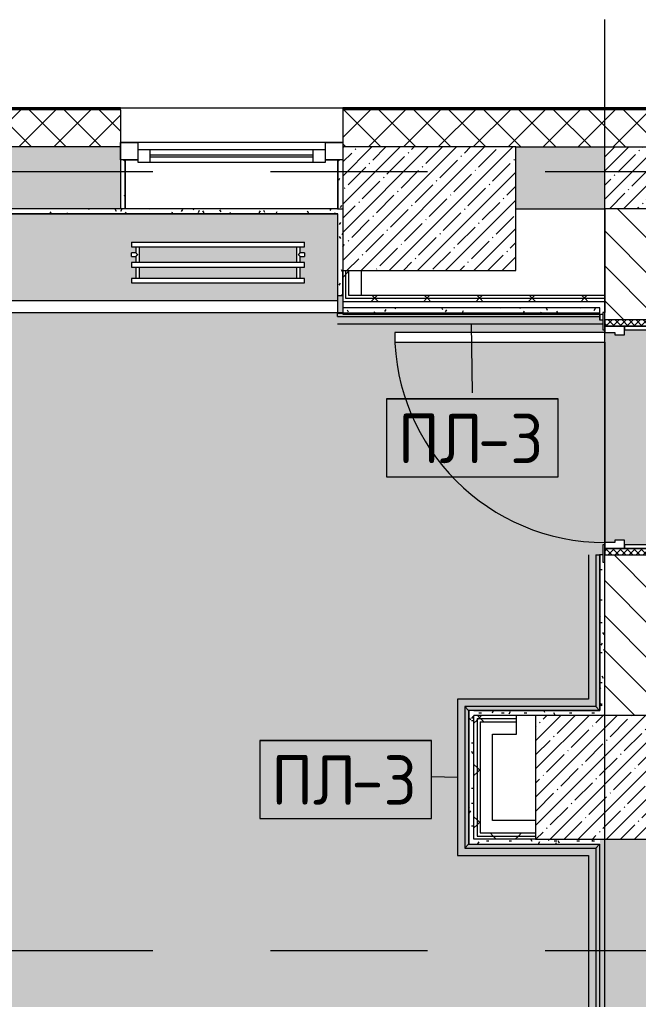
# Model space of a CAD drawing. Header units: millimetres. Extents: x 81633 to 280618, y -8553 to 29000.
# Drawn here: x 118843 to 121346, y 17952 to 21915 of the extents above; entities that cross this region are included whole.
import ezdxf

# ---------------------------------------------------------------- set-up
doc = ezdxf.new("R2010")
doc.units = ezdxf.units.MM
doc.linetypes.add('Осевая', pattern=[3175, 635, -476.25, 1587.5, -476.25])
for name, color, linetype, lineweight in [('A-DOOR', 7, 'Continuous', 9), ('A-DOOR-1', 7, 'Continuous', 13), ('A-DOOR-FRAM', 7, 'Continuous', 13), ('A-DOOR-FRAM-1', 7, 'Continuous', 9), ('A-FLOR-PATT', 7, 'Continuous', 9), ('A-GENM-IDEN', 7, 'Continuous', 9), ('A-GLAZ', 7, 'Continuous', 9), ('A-GLAZ-1', 7, 'Continuous', 13), ('A-WALL', 7, 'Continuous', 9), ('I-WALL', 7, 'Continuous', 9), ('M-EQPM', 7, 'Continuous', 9), ('S-COLS', 7, 'Continuous', 9), ('Оси', 7, 'Continuous', 9), ('Оси-2', 7, 'Осевая', 9)]:
    doc.layers.add(name, color=color, linetype=linetype, lineweight=lineweight)
for name, color, linetype, lineweight, true_color in [('A-FLOR-1', 7, 'Continuous', 9, 0x787878), ('A-GENM-3', 7, 'Continuous', 9, 0x004000), ('A-WALL-1', 9, 'Continuous', 9, 0x808080), ('A-WALL-FNSH-1', 9, 'Continuous', 9, 0x808080), ('I-WALL-2', 9, 'Continuous', 9, 0x808080), ('S-COLS-1', 9, 'Continuous', 9, 0x808080)]:
    doc.layers.add(name, color=color, linetype=linetype, lineweight=lineweight, true_color=true_color)
doc.styles.add('GOST Common', font='GOST_Common.ttf', dxfattribs={"height": 200})
pattern_1 = [(45, (0, 0), (-57.024626, 57.024626), []), (45, (57.025, 0), (-57.024626, 57.024626), [100.806, -20.161, 3.353, -16.808])]
pattern_2 = [(0, (0, 0), (121.92, 30.48), [10.058, -81.382, 10.058, -81.382, -487.68]), (0, (0, 0), (121.92, 30.48), [-182.88, 10.058, -172.822, 10.058, -81.382, -213.36]), (0, (0, 0), (121.92, 30.48), [-457.2, 10.058, -50.902, 10.058, -142.342]), (120, (45.72, 15.24), (-87.356454, 90.345817), [10.058, -81.382, 10.058, -81.382, -487.68]), (120, (45.72, 15.24), (-87.356454, 90.345817), [-182.88, 10.058, -172.822, 10.058, -81.382, -213.36]), (120, (45.72, 15.24), (-87.356454, 90.345817), [-457.2, 10.058, -50.902, 10.058, -142.342]), (240, (60.96, 76.2), (-34.563546, -120.825817), [10.058, -81.382, 10.058, -81.382, -487.68]), (240, (60.96, 76.2), (-34.563546, -120.825817), [-182.88, 10.058, -172.822, 10.058, -81.382, -213.36]), (240, (60.96, 76.2), (-34.563546, -120.825817), [-457.2, 10.058, -50.902, 10.058, -142.342])]
pattern_3 = [(45, (0, 0), (-106.06602, 106.06602), []), (135, (0, 0), (-106.06602, -106.06602), [])]

# ---------------------------------------------------------------- blocks, each defined once
blk = doc.blocks.new('120_Окно_СКБ_1Ст - 120_Окно_СКБ_1Ст 900х2500_h_ с форточкой-V10-План устройства полов 2 этажa в осях 23-33')
at = {"layer": 'A-GLAZ'}
for p, q in [((450, -57), (-450, -57)), ((-330, -107), (330, -107)), ((330, -117), (-330, -117)), ((-430, -127), (-380, -127)), ((380, -127), (430, -127))]:
    blk.add_line(p, q, dxfattribs=at)
at = {"layer": 'A-GLAZ-1'}
for p, q in [((-450, -127), (-450, -57)), ((-450, -57), (-380, -57)), ((-380, -57), (-380, -127)), ((380, -127), (380, -57)), ((380, -57), (450, -57)), ((450, -57), (450, -127)), ((380, -87), (-380, -87)), ((-380, -87), (-380, -137)), ((-330, -137), (-330, -87)), ((330, -137), (330, -87)), ((380, -137), (380, -87)), ((-380, -127), (-450, -127)), ((-380, -137), (380, -137)), ((450, -127), (380, -127))]:
    blk.add_line(p, q, dxfattribs=at)
blk = doc.blocks.new('110_Дверь_СКБ_1Ст_Внутренняя1 - Д-8 950x2100h_охрана-31784688-План устройства полов 2 этажa в осях 23-33')
at = {"layer": 'A-DOOR'}
h = blk.add_hatch(dxfattribs=at)
h.set_pattern_fill('FP_6', color=256, style=0, pattern_type=2)
h.set_pattern_definition([(135, (1826.41, 164.685), (-14.14214, -14.14214), []), (225, (1826.41, 164.685), (14.14214, -14.14214), [])])
h.paths.add_polyline_path([(481.6, 100), (462.5, 100), (462.5, -100), (487.5, -100), (487.5, 100)])
at = {"layer": 'A-DOOR-FRAM-1'}
h = blk.add_hatch(dxfattribs=at)
h.set_pattern_fill('FP_7', color=256, style=0, pattern_type=2)
h.set_pattern_definition([(45, (-296.384, 164.685), (-14.1421, 14.1421), []), (135, (-296.384, 164.685), (-14.1421, -14.1421), [])])
h.paths.add_polyline_path([(-437.5, 100), (-462.5, 100), (-462.5, -100), (-437.5, -100), (-437.5, 62.3)])
at = {"layer": 'A-DOOR'}
blk.add_arc((437.5, 100), 850, 90, 180, dxfattribs=at)
at = {"layer": 'A-DOOR-1'}
for p, q in [((437.5, 950), (397.5, 950)), ((397.5, 950), (397.5, 100)), ((437.5, 100), (437.5, 950)), ((397.5, 100), (437.5, 100))]:
    blk.add_line(p, q, dxfattribs=at)
at = {"layer": 'A-DOOR-FRAM'}
for p, q in [((-422.5, 108), (-492.5, 108)), ((-492.5, 108), (-492.5, 100)), ((-492.5, 100), (-422.5, 100)), ((-437.5, 100), (-462.5, 100)), ((-462.5, 100), (-462.5, -100)), ((-412.5, 100), (-437.5, 100)), ((-437.5, 100), (-437.5, 20)), ((-437.5, -100), (-437.5, 100)), ((-422.5, 100), (-437.5, 100)), ((-437.5, 100), (-437.5, 99)), ((-437.5, 99), (-422.5, 99)), ((-422.5, 100), (-422.5, 108)), ((-422.5, 99), (-422.5, 100)), ((-412.5, 60), (-412.5, 100)), ((437.5, 100), (437.5, 60)), ((462.5, 100), (437.5, 100)), ((517.5, 108), (447.5, 108)), ((447.5, 108), (447.5, 100)), ((462.5, 100), (447.5, 100)), ((447.5, 100), (447.5, 99)), ((447.5, 100), (517.5, 100)), ((447.5, 99), (462.5, 99)), ((462.5, 20), (462.5, 100)), ((487.5, 100), (462.5, 100)), ((462.5, 100), (462.5, -100)), ((462.5, 99), (462.5, 100)), ((487.5, -100), (487.5, 100)), ((517.5, 100), (517.5, 108)), ((-402.5, 60), (-412.5, 60)), ((-402.5, 20), (-402.5, 60)), ((437.5, 60), (427.5, 60)), ((427.5, 60), (427.5, 20)), ((-437.5, 20), (-402.5, 20)), ((-422.5, 20), (-437.5, 20)), ((-437.5, 20), (-437.5, -100)), ((-422.5, -100), (-422.5, 20)), ((427.5, 20), (462.5, 20)), ((462.5, 20), (447.5, 20)), ((447.5, 20), (447.5, -100)), ((462.5, -100), (462.5, 20)), ((-422.5, -100), (-492.5, -100)), ((-492.5, -100), (-492.5, -108)), ((-492.5, -108), (-422.5, -108)), ((-462.5, -100), (-437.5, -100)), ((-437.5, -100), (-422.5, -100)), ((-422.5, -108), (-422.5, -100)), ((447.5, -100), (462.5, -100)), ((517.5, -100), (447.5, -100)), ((447.5, -100), (447.5, -108)), ((447.5, -108), (517.5, -108)), ((462.5, -100), (487.5, -100)), ((517.5, -108), (517.5, -100))]:
    blk.add_line(p, q, dxfattribs=at)
blk = doc.blocks.new('BSC_Колонна _Прямоугольная - 700х500-23282984-План устройства полов 2 этажa в осях 23-33')
at = {"layer": 'S-COLS'}
h = blk.add_hatch(dxfattribs=at)
h.set_pattern_fill('FP_30', color=256, style=0, pattern_type=2)
h.set_pattern_definition([(45, (-120500, -21150), (-57.024626, 57.024626), []), (45, (-120442.975, -21150), (-57.024626, 57.024626), [100.806, -20.161, 3.353, -16.808])])
h.paths.add_polyline_path([(-350, -250), (350, -250), (350, 250), (-350, 250)])
at = {"layer": 'S-COLS-1'}
for p, q in [((350, 250), (-350, 250)), ((-350, 250), (-350, -250)), ((350, -250), (350, 250)), ((-350, -250), (350, -250))]:
    blk.add_line(p, q, dxfattribs=at)
blk = doc.blocks.new('BSC_Колонна _Прямоугольная - 500х500-V16-План устройства полов 2 этажa в осях 23-33')
at = {"layer": 'S-COLS'}
h = blk.add_hatch(dxfattribs=at)
h.set_pattern_fill('FP_36', color=256, style=0, pattern_type=2)
h.set_pattern_definition([(45, (-121180, -18850), (-57.024626, 57.024626), []), (45, (-121122.975, -18850), (-57.024626, 57.024626), [100.806, -20.161, 3.353, -16.808])])
h.paths.add_polyline_path([(-250, -250), (250, -250), (250, 250), (-250, 250), (-250, -195.4)])
at = {"layer": 'S-COLS-1'}
for p, q in [((250, 250), (-250, 250)), ((-250, 250), (-250, -250)), ((250, -250), (250, 250)), ((-250, -250), (250, -250))]:
    blk.add_line(p, q, dxfattribs=at)
blk = doc.blocks.new('Плинтус - Плинтус темный _ст_школа_-32862306-План устройства полов 2 этажa в осях 23-33')
at = {"layer": 'A-GENM-3'}
blk.add_hatch(color=256, dxfattribs=at).paths.add_polyline_path([(1056.8, -15), (1060.8, -15), (1059.8, -5), (20.8, -5), (20.8, 0), (0, 0), (1, -15), (1055.6, -15)])
for p, q in [((0, -15), (0, 0)), ((0, -15), (1060.8, -15)), ((1, 0), (20.8, 0)), ((0, -45), (1072.8, -45))]:
    blk.add_line(p, q, dxfattribs=at)
blk = doc.blocks.new('Плинтус - Плинтус темный _ст_школа_-32862307-План устройства полов 2 этажa в осях 23-33')
at = {"layer": 'A-GENM-3'}
blk.add_hatch(color=256, dxfattribs=at).paths.add_polyline_path([(629, 0), (0, 0), (0, -15), (614, -15)])
for p, q in [((0, 0), (629, 0)), ((0, -15), (0, 0)), ((0, -15), (614, -15)), ((614, -15), (629, 0)), ((0, -45), (584, -45))]:
    blk.add_line(p, q, dxfattribs=at)
blk = doc.blocks.new('Плинтус - Плинтус темный _ст_школа_-33448702-План устройства полов 2 этажa в осях 23-33')
at = {"layer": 'A-GENM-3'}
blk.add_hatch(color=256, dxfattribs=at).paths.add_polyline_path([(529.4, 0), (0, 0), (15, -15), (545.4, -15), (530.4, 0)])
for p, q in [((0, 0), (508.4, 0)), ((0, 0), (15, -15)), ((15, -15), (545.4, -15)), ((528.4, 0), (530.4, 0)), ((545.4, -15), (530.4, 0)), ((45, -45), (575.4, -45))]:
    blk.add_line(p, q, dxfattribs=at)
blk = doc.blocks.new('Плинтус - Плинтус темный _ст_школа_-32859004-План устройства полов 2 этажa в осях 23-33')
at = {"layer": 'A-GENM-3'}
blk.add_hatch(color=256, dxfattribs=at).paths.add_polyline_path([(557, -15), (542, 0), (0, 0), (-15, -15), (466.4, -15)])
for p, q in [((0, 0), (-15, -15)), ((-15, -15), (557, -15)), ((0, 0), (542, 0)), ((557, -15), (542, 0)), ((-45, -45), (587, -45))]:
    blk.add_line(p, q, dxfattribs=at)
blk = doc.blocks.new('Плинтус - Плинтус темный _ст_школа_-33448703-План устройства полов 2 этажa в осях 23-33')
at = {"layer": 'A-GENM-3'}
blk.add_hatch(color=256, dxfattribs=at).paths.add_polyline_path([(111.8, -15), (515.4, -15), (530.4, 0), (0, 0), (-15, -15)])
for p, q in [((0, 0), (-15, -15)), ((-15, -15), (515.4, -15)), ((0, 0), (530.4, 0)), ((515.4, -15), (530.4, 0)), ((-45, -45), (485.4, -45))]:
    blk.add_line(p, q, dxfattribs=at)
blk = doc.blocks.new('Плинтус - Плинтус темный _ст_школа_-32862310-План устройства полов 2 этажa в осях 23-33')
at = {"layer": 'A-GENM-3'}
blk.add_hatch(color=256, dxfattribs=at).paths.add_polyline_path([(4658, 0), (0, 0), (15, -15), (4643, -15)])
for p, q in [((0, 0), (4658, 0)), ((0, 0), (15, -15)), ((15, -15), (4643, -15)), ((45, -45), (4613, -45))]:
    blk.add_line(p, q, dxfattribs=at)
blk = doc.blocks.new('radiator_prado_classic_z_tip_30_po exemplyaru - Classic Z Тип 30-300-31134001-План устройства полов 2 этажa в осях 23-33')
at = {"layer": 'M-EQPM'}
for p, q in [((0, 228), (0, 210)), ((700, 228), (0, 228)), ((0, 210), (700, 210)), ((17.5, 210), (17.5, 164)), ((32.5, 164), (32.5, 210)), ((667.5, 210), (667.5, 164)), ((682.5, 164), (682.5, 210)), ((700, 210), (700, 228)), ((700, 164), (0, 164)), ((0, 164), (0, 146)), ((700, 146), (700, 164)), ((0, 146), (700, 146)), ((17.5, 121.5), (0, 121.5)), ((17.5, 121.5), (0, 121.5)), ((0, 121.5), (0, 121.2)), ((0, 106.5), (0, 121.5)), ((0, 121.2), (0, 121.2)), ((17.5, 146), (17.5, 121.5)), ((32.5, 82), (32.5, 146)), ((667.5, 146), (667.5, 82)), ((682.5, 121.5), (682.5, 146)), ((700, 121.5), (682.5, 121.5)), ((700, 121.5), (682.5, 121.5)), ((700, 121.5), (700, 106.5)), ((700, 121.2), (700, 121.5)), ((700, 121.5), (700, 121.2)), ((700, 121.2), (700, 121.5)), ((0, 106.8), (0, 106.5)), ((0, 106.8), (0, 106.8)), ((0, 106.5), (17.5, 106.5)), ((0, 106.5), (17.5, 106.5)), ((700, 82), (0, 82)), ((0, 82), (0, 64)), ((17.5, 106.5), (17.5, 82)), ((682.5, 82), (682.5, 106.5)), ((682.5, 106.5), (700, 106.5)), ((682.5, 106.5), (700, 106.5)), ((700, 106.5), (700, 106.8)), ((700, 106.8), (700, 106.5)), ((700, 106.5), (700, 106.8)), ((700, 64), (700, 82)), ((700, 64), (0, 64))]:
    blk.add_line(p, q, dxfattribs=at)
for points, knots in [([(25, 114), (24.5, 114.5), (23.6, 115.4), (22.4, 116.6), (21.6, 117.4), (21.1, 117.9), (20.8, 118.2), (20.5, 118.5), (20.2, 118.8), (19.8, 119.1), (19.6, 119.4), (19.3, 119.7), (19, 120), (18.7, 120.3), (18.5, 120.5), (18.3, 120.7), (18.1, 120.9), (17.9, 121.1), (17.8, 121.2), (17.7, 121.3), (17.5, 121.5), (17.5, 121.5), (17.5, 121.5)], [0, 0, 0, 0, 0.142857, 0.285714, 0.357143, 0.392857, 0.428571, 0.464286, 0.5, 0.535714, 0.571429, 0.607143, 0.642857, 0.678571, 0.714286, 0.75, 0.785714, 0.821429, 0.857143, 0.892857, 0.928571, 1, 1, 1, 1]), ([(675, 114), (675.5, 114.5), (676.4, 115.4), (677.6, 116.6), (678.4, 117.4), (678.9, 117.9), (679.2, 118.2), (679.5, 118.5), (679.8, 118.8), (680.1, 119.2), (680.4, 119.4), (680.7, 119.7), (681, 120), (681.3, 120.3), (681.5, 120.5), (681.7, 120.7), (681.9, 120.9), (682.1, 121.1), (682.2, 121.2), (682.3, 121.3), (682.5, 121.5), (682.5, 121.5), (682.5, 121.5)], [0, 0, 0, 0, 0.142857, 0.285714, 0.357143, 0.392857, 0.428571, 0.464286, 0.5, 0.535714, 0.571429, 0.607143, 0.642857, 0.678571, 0.714286, 0.75, 0.785714, 0.821429, 0.857143, 0.892857, 0.928571, 1, 1, 1, 1]), ([(17.5, 106.5), (17.5, 106.5), (17.5, 106.5), (17.7, 106.7), (17.8, 106.8), (17.9, 106.9), (18.1, 107.1), (18.3, 107.3), (18.5, 107.5), (18.7, 107.7), (19, 108), (19.3, 108.3), (19.6, 108.6), (19.8, 108.9), (20.3, 109.3), (20.7, 109.7), (21.1, 110.1), (21.6, 110.6), (22.4, 111.4), (23.6, 112.6), (24.5, 113.5), (25, 114)], [0, 0, 0, 0, 0.071429, 0.107143, 0.142857, 0.178571, 0.214286, 0.25, 0.285714, 0.321429, 0.357143, 0.392857, 0.428571, 0.464286, 0.5, 0.571429, 0.607143, 0.642857, 0.714286, 0.857143, 1, 1, 1, 1]), ([(682.5, 106.5), (682.5, 106.5), (682.5, 106.5), (682.3, 106.7), (682.2, 106.8), (682.1, 106.9), (681.9, 107.1), (681.7, 107.3), (681.5, 107.5), (681.3, 107.7), (681, 108), (680.7, 108.3), (680.4, 108.6), (680.1, 108.8), (679.7, 109.3), (679.3, 109.7), (678.9, 110.1), (678.4, 110.6), (677.6, 111.4), (676.4, 112.6), (675.5, 113.5), (675, 114)], [0, 0, 0, 0, 0.071429, 0.107143, 0.142857, 0.178571, 0.214286, 0.25, 0.285714, 0.321429, 0.357143, 0.392857, 0.428571, 0.464286, 0.5, 0.571429, 0.607143, 0.642857, 0.714286, 0.857143, 1, 1, 1, 1])]:
    blk.add_open_spline(points, degree=3, knots=knots, dxfattribs=at)
blk = doc.blocks.new('Mark Reiling - Mark Reiling-26174330-План устройства полов 2 этажa в осях 23-33')
at = {"layer": 'A-GENM-IDEN'}
for p, q in [((-3.47, 1.49), (-3.47, -1.663)), ((-3.47, 1.49), (3.47, 1.49)), ((3.47, 1.49), (-3.47, 1.49)), ((-3.47, 1.49), (-3.47, -1.663)), ((3.47, -1.663), (3.47, 1.49)), ((3.47, -1.663), (3.47, 1.49)), ((-3.47, -1.663), (3.47, -1.663)), ((-3.47, -1.663), (3.47, -1.663))]:
    blk.add_line(p, q, dxfattribs=at)

msp = doc.modelspace()

# ---------------------------------------------------------------- hatches: boundary and pattern name
at = {"layer": 'A-FLOR-PATT'}
h = msp.add_hatch(color=256, dxfattribs=at)
h.paths.add_polyline_path([(115300.4, 20970.8), (115300.4, 20960.5), (115350.4, 20961.4), (115350.4, 20970.8)])
h.paths.add_polyline_path([(112505.5, 13400.5), (112505.5, 13420), (112540, 13420), (112540, 13557), (115565, 13557), (115565, 14116.4), (115570.4, 14110.9), (117289.1, 14110.9), (117301.4, 14100), (117301.4, 14101.4), (117316.4, 14116.4), (117316.4, 13636), (117301.4, 13622.1), (117301.4, 13620), (118830, 13620), (118830, 13608), (118870, 13608), (118870, 13480), (118915, 13480), (118915, 13450), (118905, 13450), (118905, 13410), (120205, 13410), (120205, 13450), (120195, 13450), (120195, 13480), (120240, 13480), (120240, 13608), (120280, 13608), (120280, 13620), (120910, 13621), (120910, 13920), (121190, 13921), (121189, 18580), (120660.6, 18580), (120659.6, 19121), (120658.6, 19120), (120658.6, 18579), (121189, 18579), (121189, 13921), (120909, 13920), (120909, 13621), (120280, 13621), (120280, 13636), (120894, 13636), (120894, 13936), (121174, 13936), (121174, 18564), (120643.6, 18564), (120643.6, 19136), (121174, 19136), (121174, 19750), (121189, 19750), (121189, 19121), (121190, 19121), (121190, 19750), (121202, 19750), (121202, 19790), (121210, 19790), (121210, 20610), (120360, 20610), (120360, 20650), (121210, 20650), (121209.2, 20660), (121202, 20660), (121201.9, 20700), (121190, 20700), (121189, 20714), (120129.2, 20714), (120129.2, 20729), (118536.5, 20730), (118536.5, 20779), (120130.2, 20779), (120130.2, 20729), (120150, 20729), (120150, 20799), (120130.2, 20799), (120130.2, 21130), (118535.5, 21130), (118535.5, 20729), (111086, 20728), (111086, 13600), (111071, 13600), (111071, 20780), (111086, 20780), (111086, 20778), (115350.4, 20778), (115350.4, 20957.8), (115282.9, 20956.8), (115282.9, 20932.3), (115300.4, 20932.3), (115300.4, 20914.3), (115282.9, 20914.3), (115282.9, 20868.3), (115300.4, 20868.3), (115300.4, 20850.3), (113700.4, 20850.3), (113700.4, 20868.3), (113717.9, 20868.3), (113717.9, 20914.3), (113700.4, 20914.3), (113700.4, 20932.3), (113717.9, 20932.3), (113717.9, 20957.1), (113700.4, 20957.8), (113700.4, 20971.5), (113717.9, 20971.8), (113717.9, 20996.3), (113700.4, 20996.3), (113700.4, 21014.3), (115300.4, 21014.3), (115300.4, 20996.3), (115282.9, 20996.3), (115282.9, 20971.5), (115350.4, 20971.5), (115350.4, 21130), (111070, 21129.9), (111070, 13600), (111050, 13600), (111050, 13400.5), (111060.5, 13401.6), (111060.5, 13440), (111050.5, 13440), (111050.5, 13540), (111100.5, 13540), (111100.5, 13440), (111090.5, 13440), (111090.5, 13420), (111140.5, 13420), (111140.5, 13400.5), (112350.1, 13400.5)])
h.paths.add_polyline_path([(116120.4, 20779), (118135.5, 20779), (118135.5, 21130), (116120.4, 21130), (116120.4, 20900)])
h.paths.add_polyline_path([(119982.6, 20850.3), (119295.1, 20850.3), (119295.1, 20868.3), (119312.6, 20868.3), (119312.6, 20914.3), (119295.1, 20914.3), (119295.1, 20932.3), (119312.6, 20932.3), (119312.6, 20957.1), (119295.1, 20957.8), (119295.1, 20971.5), (119312.6, 20971.8), (119312.6, 20996.3), (119295.1, 20996.3), (119295.1, 21014.3), (119995.1, 21014.3), (119995.1, 20996.3), (119977.6, 20996.3), (119977.6, 20971.5), (119995.1, 20970.8), (119994.5, 20957.1), (119977.6, 20956.8), (119977.6, 20932.3), (119995.1, 20932.3), (119995.1, 20914.3), (119977.6, 20914.3), (119977.6, 20868.3), (119995.1, 20868.3), (119995.1, 20850.3)])
h.paths.add_polyline_path([(117155.4, 20850.3), (117155.4, 20868.3), (117172.9, 20868.3), (117172.9, 20914.3), (117155.4, 20914.3), (117155.4, 20932.3), (117172.9, 20932.3), (117172.9, 20957.1), (117155.4, 20957.8), (117155.4, 20971.5), (117172.9, 20971.8), (117172.9, 20996.3), (117155.4, 20996.3), (117155.4, 21014.3), (117855.4, 21014.3), (117855.4, 20996.3), (117837.9, 20996.3), (117837.9, 20971.5), (117855.4, 20970.8), (117854.8, 20957.1), (117837.9, 20956.8), (117837.9, 20932.3), (117855.4, 20932.3), (117855.4, 20914.3), (117837.9, 20914.3), (117837.9, 20868.3), (117855.4, 20868.3), (117855.4, 20850.3), (117167.9, 20850.3)])
h.paths.add_polyline_path([(112017.5, 20850.3), (111405, 20850.3), (111405, 20868.3), (111422.5, 20868.3), (111422.5, 20914.3), (111405, 20914.3), (111405, 20932.3), (111422.5, 20932.3), (111422.5, 20957.1), (111405, 20957.8), (111405, 20971.5), (111422.5, 20971.8), (111422.5, 20996.3), (111405, 20996.3), (111405, 21014.3), (112105, 21014.3), (112105, 20996.3), (112087.5, 20996.3), (112087.5, 20971.5), (112105, 20970.8), (112104.4, 20957.1), (112087.5, 20956.8), (112087.5, 20932.3), (112105, 20932.3), (112105, 20914.3), (112087.5, 20914.3), (112087.5, 20868.3), (112105, 20868.3), (112105, 20850.3), (112026.2, 20850.3)])
h.paths.add_polyline_path([(119327.6, 20868.3), (119962.6, 20868.3), (119962.6, 20914.3), (119327.6, 20914.3), (119327.6, 20871.8)])
h.paths.add_polyline_path([(117822.9, 20868.3), (117822.9, 20914.3), (117187.9, 20914.3), (117187.9, 20868.3), (117693.8, 20868.3)])
h.paths.add_polyline_path([(114941, 20868.3), (115267.9, 20868.3), (115267.9, 20914.3), (113732.9, 20914.3), (113732.9, 20868.3), (114293.2, 20868.3)])
h.paths.add_polyline_path([(111540.4, 20868.3), (112072.5, 20868.3), (112072.5, 20914.3), (111437.5, 20914.3), (111437.5, 20868.3)])
h.paths.add_polyline_path([(119798.8, 20932.3), (119962.6, 20932.3), (119962.6, 20996.3), (119327.6, 20996.3), (119327.6, 20932.3), (119475, 20932.3)])
h.paths.add_polyline_path([(117208, 20932.3), (117822.9, 20932.3), (117822.9, 20996.3), (117187.9, 20996.3), (117187.9, 20932.3)])
h.paths.add_polyline_path([(114293.2, 20932.3), (115267.9, 20932.3), (115267.9, 20996.3), (113732.9, 20996.3), (113732.9, 20932.3), (113969.4, 20932.3)])
h.paths.add_polyline_path([(111437.5, 20932.3), (112072.5, 20932.3), (112072.5, 20996.3), (111437.5, 20996.3), (111437.5, 20964.3)])
h.paths.add_polyline_path([(115350.4, 20957.8), (115350.4, 20960.5), (115300.4, 20960.1), (115300.4, 20957.8)])
h.paths.add_polyline_path([(119318.7, 20962.9), (119320.1, 20964.3), (119317.7, 20965.7), (119318.2, 20964.3)])
h.paths.add_polyline_path([(117179, 20962.9), (117180.4, 20964.3), (117178.1, 20965.7), (117178.5, 20964.3)])
h.paths.add_polyline_path([(113724, 20962.9), (113725.4, 20964.3), (113723.1, 20965.7), (113723.5, 20964.3)])
h.paths.add_polyline_path([(111428.6, 20962.9), (111430, 20964.3), (111427.6, 20965.7), (111428.1, 20964.3)])
h = msp.add_hatch(color=256, dxfattribs=at)
h.paths.add_polyline_path([(124809, 19120), (124810, 19121), (124809, 21130), (124809, 21129), (124808, 19121), (121431, 19121), (121431, 19701), (121446, 19701), (121446, 19136), (124794, 19136), (124794, 21114), (122584, 21114), (122581, 21117), (122581, 20750), (121446, 20750), (121446, 20700), (121431, 20700), (121430, 20700), (121418, 20700), (121418, 20660), (121290, 20660), (121290, 20640), (121250, 20640), (121250, 20650), (121210, 20650), (121210, 19800), (121250, 19800), (121250, 19810), (121290, 19810), (121290, 19790), (121418, 19790), (121418.1, 19750), (121430, 19750), (121431, 19120), (124794, 19120)])
h.paths.add_polyline_path([(122713.6, 20922), (122671.5, 20922), (122671.5, 20940), (122689, 20940), (122689, 20986), (122671.5, 20986), (122671.5, 21004), (122689, 21004), (122689, 21028.8), (122671.5, 21029.5), (122671.5, 21043.2), (122689, 21043.5), (122689, 21068), (122671.5, 21068), (122671.5, 21086), (123371.5, 21086), (123371.5, 21068), (123354, 21068), (123354, 21043.2), (123371.5, 21042.5), (123370.9, 21028.8), (123354, 21028.5), (123354, 21004), (123371.5, 21004), (123371.5, 20986), (123354, 20986), (123354, 20940), (123371.5, 20940), (123371.5, 20922), (122734, 20922)])
h.paths.add_polyline_path([(122713.6, 20940), (123339, 20940), (123339, 20986), (122704, 20986), (122704, 20940)])
h.paths.add_polyline_path([(123037.4, 21004), (123339, 21004), (123339, 21068), (122704, 21068), (122704, 21004), (122713.6, 21004)])
h.paths.add_polyline_path([(122695.1, 21034.6), (122696.5, 21036), (122694.1, 21037.4), (122694.6, 21036)])
at = {"layer": 'A-WALL'}
h = msp.add_hatch(dxfattribs=at)
h.set_pattern_fill('FP_1', color=256, style=0, pattern_type=2)
h.set_pattern_definition([(45, (0, 0), (-70.71068, 70.71068), []), (135, (0, 0), (-70.71068, -70.71068), [])])
h.paths.add_polyline_path([(125080, 21400), (125230, 21400), (125230, 21550), (120150.2, 21550), (120150.2, 21400), (124656.7, 21400)])
h.paths.add_polyline_path([(119250.2, 21400), (119250.2, 21550), (117900.4, 21550), (117900.4, 21400), (118827.3, 21400)])
h.paths.add_polyline_path([(116884.1, 21400), (117000.4, 21400), (117000.4, 21550), (115600.4, 21550), (115600.4, 21400), (116236.4, 21400)])
h.paths.add_polyline_path([(113300.4, 21400), (113300.4, 21550), (112150, 21550), (112150, 21400), (112997.8, 21400)])
h.paths.add_polyline_path([(111050, 21400), (111250, 21400), (111250, 21550), (109950.4, 21550), (109950.4, 21400), (110406.9, 21400)])
h.paths.add_polyline_path([(109050.4, 21400), (109050.4, 21550), (107750.4, 21550), (107750.4, 21400), (108463.8, 21400)])
h.paths.add_polyline_path([(106850.4, 21400), (106850.4, 21550), (105550.2, 21550), (105550.2, 21400), (106520.6, 21400)])
h.paths.add_polyline_path([(103250.2, 21400), (103250.2, 21550), (102050, 21550), (102050, 21400), (102634.3, 21400)])
h.paths.add_polyline_path([(100580, 21400), (101150, 21400), (101150, 21550), (96610, 21550), (96610, 21400), (100043.5, 21400)])
h.paths.add_polyline_path([(93060, 21400), (93310, 21400), (93310, 21550), (93060, 21550)])
at = {"layer": 'I-WALL'}
h = msp.add_hatch(dxfattribs=at)
h.set_pattern_fill('FP_2', color=256, style=0, pattern_type=2)
h.set_pattern_definition(pattern_1)
h.paths.add_polyline_path([(121210, 21150), (121210, 21400), (120850, 21400), (120850, 21150)])
h.paths.add_polyline_path([(119250.2, 21150), (119250.2, 21400), (117900.4, 21400), (117900.4, 21150), (119151.1, 21150)])
h.paths.add_polyline_path([(117000.4, 21150), (117000.4, 21400), (116100.4, 21400), (116100.4, 21150), (116884.1, 21150)])
h.paths.add_polyline_path([(113300.4, 21150), (113300.4, 21400), (112150, 21400), (112150, 21150), (112997.8, 21150)])
h.paths.add_polyline_path([(111054.7, 21150), (111250, 21150), (111250, 21400), (111050, 21400), (111050, 21150)])
h.paths.add_polyline_path([(110330, 21150), (110350, 21150), (110350, 21400), (109950.4, 21400), (109950.4, 21150), (110083.1, 21150)])
h.paths.add_polyline_path([(109050.4, 21150), (109050.4, 21400), (107750.4, 21400), (107750.4, 21150), (108787.6, 21150)])
h.paths.add_polyline_path([(100560, 21150), (100580, 21150), (100580, 21400), (100560, 21400), (100560, 21263.1)])
h.paths.add_polyline_path([(106850.4, 21150), (106850.4, 21400), (106050, 21400), (106050, 21150), (106844.5, 21150)])
h.paths.add_polyline_path([(103250.2, 21150), (103250.2, 21400), (102050, 21400), (102050, 21150), (102958.2, 21150)])
h.paths.add_polyline_path([(101125, 21150), (101150, 21150), (101150, 21400), (100800, 21400), (100800, 21150), (101075, 21150)])
h = msp.add_hatch(dxfattribs=at)
h.set_pattern_fill('FP_2', color=256, style=0, pattern_type=2)
h.set_pattern_definition(pattern_1)
h.paths.add_polyline_path([(124810, 21150), (124830, 21150), (124830, 21400), (121210, 21400), (121210, 21150), (124656.7, 21150)])
h = msp.add_hatch(dxfattribs=at)
h.set_pattern_fill('FP_4', color=256, style=0, pattern_type=2)
h.set_pattern_definition([(135, (0, 0), (-70.71068, -70.71068), [])])
h.paths.add_polyline_path([(121410, 19100), (121410, 19750), (121210, 19750), (121210, 19100)])
h.paths.add_polyline_path([(121410, 20700), (121410, 21150), (121210, 21150), (121210, 20700)])
h = msp.add_hatch(dxfattribs=at)
h.set_pattern_fill('FP_48', color=256, style=0, pattern_type=2)
h.set_pattern_definition(pattern_3)
h.paths.add_polyline_path([(120162.5, 20786.5), (120162.4, 20900), (120150, 20900), (120150, 20786.5)])
h = msp.add_hatch(dxfattribs=at)
h.set_pattern_fill('FP_48', color=256, style=0, pattern_type=2)
h.set_pattern_definition(pattern_3)
h.paths.add_polyline_path([(120175, 20799), (120175, 20900), (120162.5, 20900), (120162.5, 20799)])
h = msp.add_hatch(dxfattribs=at)
h.set_pattern_fill('FP_48', color=256, style=0, pattern_type=2)
h.set_pattern_definition(pattern_3)
h.paths.add_polyline_path([(121210, 20774), (121210, 20786.5), (120150, 20786.5), (120150, 20774), (120770.4, 20774)])
h = msp.add_hatch(dxfattribs=at)
h.set_pattern_fill('FP_48', color=256, style=0, pattern_type=2)
h.set_pattern_definition(pattern_3)
h.paths.add_polyline_path([(121210, 20786.5), (121210, 20799), (120162.5, 20799), (120162.5, 20786.5), (120770.4, 20786.5)])
h = msp.add_hatch(dxfattribs=at)
h.set_pattern_fill('FP_48', color=256, style=0, pattern_type=2)
h.set_pattern_definition(pattern_3)
h.paths.add_polyline_path([(120852, 19087.5), (120852, 19100), (120680.6, 19100), (120680.6, 19087.5), (120770.4, 19087.5)])
h = msp.add_hatch(dxfattribs=at)
h.set_pattern_fill('FP_48', color=256, style=0, pattern_type=2)
h.set_pattern_definition(pattern_3)
h.paths.add_polyline_path([(120693.1, 18600), (120693.1, 19087.5), (120680.6, 19087.5), (120680.6, 18600)])
h = msp.add_hatch(dxfattribs=at)
h.set_pattern_fill('FP_48', color=256, style=0, pattern_type=2)
h.set_pattern_definition(pattern_3)
h.paths.add_polyline_path([(120852, 19075), (120852, 19087.5), (120693.1, 19087.5), (120693.1, 19075), (120770.4, 19075)])
h = msp.add_hatch(dxfattribs=at)
h.set_pattern_fill('FP_48', color=256, style=0, pattern_type=2)
h.set_pattern_definition(pattern_3)
h.paths.add_polyline_path([(120705.6, 18612.5), (120705.6, 19075), (120693.1, 19075), (120693.1, 18612.5)])
h = msp.add_hatch(dxfattribs=at)
h.set_pattern_fill('FP_48', color=256, style=0, pattern_type=2)
h.set_pattern_definition(pattern_3)
h.paths.add_polyline_path([(120705.6, 18600), (120930, 18600), (120930, 18612.5), (120693.1, 18612.5), (120693.1, 18600)])
h = msp.add_hatch(dxfattribs=at)
h.set_pattern_fill('FP_48', color=256, style=0, pattern_type=2)
h.set_pattern_definition(pattern_3)
h.paths.add_polyline_path([(120705.6, 18612.5), (120930, 18612.5), (120930, 18625), (120705.6, 18625)])
h = msp.add_hatch(dxfattribs=at)
h.set_pattern_fill('FP_2', color=256, style=0, pattern_type=2)
h.set_pattern_definition(pattern_1)
h.paths.add_polyline_path([(121210, 10600), (121430, 10600), (121430, 10825), (121210, 10825), (121210, 10770)])
h.paths.add_polyline_path([(121350, 12225), (121430, 12225), (121430, 13400), (121210, 13400), (121210, 12225)])
h.paths.add_polyline_path([(121210, 13900), (121430, 13900), (121430, 18600), (121210, 18600), (121210, 13920)])
at = {"layer": 'I-WALL-2'}
h = msp.add_hatch(dxfattribs=at)
h.set_pattern_fill('FP_47', color=256, style=0, pattern_type=2)
h.set_pattern_definition(pattern_2)
h.paths.add_polyline_path([(119270.2, 21150), (119270.2, 21348), (119250.2, 21348), (119250.2, 21150)])
h = msp.add_hatch(dxfattribs=at)
h.set_pattern_fill('FP_47', color=256, style=0, pattern_type=2)
h.set_pattern_definition(pattern_2)
h.paths.add_polyline_path([(120150, 21150), (120150, 21348), (120130.2, 21348), (120130.2, 21150)])
h = msp.add_hatch(dxfattribs=at)
h.set_pattern_fill('FP_47', color=256, style=0, pattern_type=2)
h.set_pattern_definition(pattern_2)
h.paths.add_polyline_path([(120130.2, 21130), (120130.2, 21150), (118515.5, 21150), (118515.5, 21130), (120122.7, 21130)])
h = msp.add_hatch(dxfattribs=at)
h.set_pattern_fill('FP_47', color=256, style=0, pattern_type=2)
h.set_pattern_definition(pattern_2)
h.paths.add_polyline_path([(120130.2, 20799), (120150.2, 20799), (120150, 21150), (120130.2, 21150), (120130.2, 20900)])
h = msp.add_hatch(dxfattribs=at)
h.set_pattern_fill('FP_47', color=256, style=0, pattern_type=2)
h.set_pattern_definition(pattern_2)
h.paths.add_polyline_path([(121190, 20729), (121190, 20749), (120150.2, 20749), (120150.2, 20729), (120770.4, 20729)])
h = msp.add_hatch(dxfattribs=at)
h.set_pattern_fill('FP_47', color=256, style=0, pattern_type=2)
h.set_pattern_definition(pattern_2)
h.paths.add_polyline_path([(121210, 19120), (121210, 19720), (121202, 19720), (121202, 19750), (121190, 19750), (121190, 19120)])
h.paths.add_polyline_path([(121202, 20700), (121202, 20724), (121190, 20724), (121190, 20700)])
h = msp.add_hatch(dxfattribs=at)
h.set_pattern_fill('FP_47', color=256, style=0, pattern_type=2)
h.set_pattern_definition(pattern_2)
h.paths.add_polyline_path([(120680.6, 18600), (120680.6, 19121), (120659.6, 19120), (120660.6, 18600)])
h = msp.add_hatch(dxfattribs=at)
h.set_pattern_fill('FP_47', color=256, style=0, pattern_type=2)
h.set_pattern_definition(pattern_2)
h.paths.add_polyline_path([(120680.6, 19100), (121210, 19100), (121210, 19120), (120680.6, 19120)])
h = msp.add_hatch(dxfattribs=at)
h.set_pattern_fill('FP_47', color=256, style=0, pattern_type=2)
h.set_pattern_definition(pattern_2)
h.paths.add_polyline_path([(120660.6, 18580), (121190, 18580), (121190, 18600), (120660.6, 18600)])
h = msp.add_hatch(dxfattribs=at)
h.set_pattern_fill('FP_47', color=256, style=0, pattern_type=2)
h.set_pattern_definition(pattern_2)
h.paths.add_polyline_path([(121190, 13920), (121210, 13920), (121210, 18600), (121190, 18600), (121190, 14481.1)])

# ---------------------------------------------------------------- linework, layer by layer
at = {"layer": 'A-FLOR-1'}
for p, q in [((121210, 19800), (121210, 20610)), ((121210, 20610), (121210, 19800))]:
    msp.add_line(p, q, dxfattribs=at)
at = {"layer": 'A-GENM-IDEN'}
for p, q in [((120669.2, 20684), (120673.7, 20405.2)), ((120613.6, 18850), (120508.3, 18851.5))]:
    msp.add_line(p, q, dxfattribs=at)
at = {"layer": 'A-WALL'}
for p, q in [((119250.2, 21553), (117900.4, 21553)), ((119250.2, 21550), (117900.4, 21550)), ((119250.2, 21558), (120150.2, 21558)), ((125233, 21553), (120150.2, 21553)), ((125230, 21550), (120150.2, 21550)), ((119250.2, 21400), (117900.4, 21400)), ((124830, 21150), (121210, 21150)), ((120162.5, 20786.5), (120162.5, 20900)), ((120175, 20799), (120175, 20900)), ((121210, 20774), (120150, 20774)), ((121210, 20786.5), (120162.5, 20786.5)), ((120150.2, 20729), (121190, 20729)), ((121210, 19100), (121210, 19720)), ((120680.6, 19120), (120680.6, 19121)), ((120680.6, 19120), (121190, 19120)), ((120659.6, 19094), (120660.6, 19094)), ((120660.6, 18600), (120660.6, 19094)), ((120693.1, 19087.5), (120693.1, 18612.5)), ((120693.1, 19087.5), (120852, 19087.5)), ((120705.6, 19075), (120705.6, 18625)), ((120705.6, 19075), (120852, 19075)), ((120693.1, 18612.5), (120930, 18612.5)), ((120705.6, 18625), (120930, 18625)), ((121210, 13900), (121210, 18600)), ((121190, 13920), (121190, 18580))]:
    msp.add_line(p, q, dxfattribs=at)
at = {"layer": 'A-WALL-1'}
for p, q in [((119250.2, 21550), (119250.2, 21150)), ((120150.2, 21550), (120150.2, 21400)), ((120850, 21400), (125080, 21400)), ((119270.2, 21348), (119250.2, 21348)), ((119270.2, 21150), (119270.2, 21348)), ((120150, 21348), (120130.2, 21348)), ((120130.2, 21348), (120130.2, 21150)), ((120130.2, 21150), (116100.4, 21150)), ((119250.2, 21130), (120130.2, 21130)), ((120130.2, 21150), (120150, 21150)), ((120130.2, 21130), (120130.2, 21129)), ((120850, 21150), (121210, 21150)), ((121210, 21150), (121210, 20730)), ((120150, 20900), (120150, 20724)), ((120150.2, 20799), (120150.2, 20900)), ((120225, 20799), (120225, 20900)), ((120130.2, 20799), (120150.2, 20799)), ((121210, 20799), (120175, 20799)), ((121210, 20730), (121210, 20799)), ((121190, 20749), (120150.2, 20749)), ((120150.2, 20749), (120150.2, 20729)), ((121190, 20729), (121190, 20749)), ((120150, 20724), (121202, 20724)), ((121190, 20724), (121190, 20700)), ((121190, 20700), (121202, 20700)), ((121202, 19750), (121190, 19750)), ((121190, 19750), (121190, 19120)), ((120680.6, 19121), (120659.6, 19121)), ((120659.6, 19121), (120659.6, 19100)), ((120680.6, 18600), (120680.6, 19100)), ((120930, 19100), (120680.6, 19100)), ((120852, 19025), (120852, 19100)), ((120755.6, 18675), (120755.6, 19025)), ((120755.6, 19025), (120852, 19025)), ((120930, 18675), (120755.6, 18675)), ((120930, 18600), (120680.6, 18600)), ((120660.6, 18580), (121190, 18580))]:
    msp.add_line(p, q, dxfattribs=at)
at = {"layer": 'A-WALL-FNSH-1'}
for p, q in [((119250.2, 21558), (117900.4, 21558)), ((119250.2, 21550), (119250.2, 21558)), ((125238, 21558), (120150.2, 21558)), ((120150.2, 21558), (120150.2, 21550)), ((119271.2, 21348), (119270.2, 21348)), ((119271.2, 21150), (119271.2, 21348)), ((120130.2, 21348), (120129.2, 21348)), ((120129.2, 21348), (120129.2, 21150)), ((119250.2, 21130), (118535.5, 21130)), ((118536.5, 21129), (119250.2, 21129)), ((119250.2, 21129), (119250.2, 21130)), ((120129.2, 21150), (120130.2, 21150)), ((120129.2, 21129), (120129.2, 20728)), ((120130.2, 20779), (120130.2, 21129)), ((120150.2, 20729), (120130.2, 20729)), ((121190, 20728), (121190, 20729)), ((120129.2, 20728), (121190, 20728)), ((121189, 20724), (121189, 20700)), ((121189, 20700), (121190, 20700)), ((121189, 19750), (121189, 19121)), ((121190, 19750), (121189, 19750)), ((121189, 19121), (120680.6, 19121)), ((120659.6, 19100), (120659.6, 18579)), ((120660.6, 18580), (120660.6, 18600)), ((120659.6, 18579), (121189, 18579)), ((121189, 18579), (121189, 13921))]:
    msp.add_line(p, q, dxfattribs=at)
at = {"layer": 'I-WALL'}
for p, q in [((120130.2, 21129), (119250.2, 21129)), ((118536.5, 20779), (120130.2, 20779)), ((120130.2, 20729), (120130.2, 20779)), ((120130.2, 20729), (118536.5, 20729))]:
    msp.add_line(p, q, dxfattribs=at)
at = {"layer": 'Оси'}
msp.add_line((121210, 19415.1), (121210, 21915.1), dxfattribs=at)
at = {"layer": 'Оси-2'}
for p, q in [((84932.7, 21300), (122580, 21300)), ((121210, 593.7), (121210, 19415.1)), ((84932.7, 18150), (122760, 18150))]:
    msp.add_line(p, q, dxfattribs=at)

# ---------------------------------------------------------------- block references
at = {"layer": 'A-DOOR', "rotation": 89.99999999999991}
msp.add_blockref('110_Дверь_СКБ_1Ст_Внутренняя1 - Д-8 950x2100h_охрана-31784688-План устройства полов 2 этажa в осях 23-33', (121310, 20212.5), dxfattribs=at)
at = {"layer": 'A-GENM-3'}
for name, p in [('Плинтус - Плинтус темный _ст_школа_-32862306-План устройства полов 2 этажa в осях 23-33', (120129.2, 20729)), ('Плинтус - Плинтус темный _ст_школа_-33448703-План устройства полов 2 этажa в осях 23-33', (120658.6, 18579))]:
    msp.add_blockref(name, p, dxfattribs=at)
for name, p, rotation in [('Плинтус - Плинтус темный _ст_школа_-32862307-План устройства полов 2 этажa в осях 23-33', (121189, 19750), 270), ('Плинтус - Плинтус темный _ст_школа_-33448702-План устройства полов 2 этажa в осях 23-33', (121189, 19121), 180), ('Плинтус - Плинтус темный _ст_школа_-32859004-План устройства полов 2 этажa в осях 23-33', (120658.6, 19121), 270), ('Плинтус - Плинтус темный _ст_школа_-32862310-План устройства полов 2 этажa в осях 23-33', (121189, 18579), 270)]:
    msp.add_blockref(name, p, dxfattribs=dict(at, rotation=rotation))
at = {"layer": 'A-GENM-IDEN', "xscale": 99.99999999999993, "yscale": 99.99999999999993, "zscale": 99.99999999999993}
for p in [(120673.7, 20231.7), (120161.3, 18850)]:
    msp.add_blockref('Mark Reiling - Mark Reiling-26174330-План устройства полов 2 этажa в осях 23-33', p, dxfattribs=at)
at = {"layer": 'A-GLAZ'}
msp.add_blockref('120_Окно_СКБ_1Ст - 120_Окно_СКБ_1Ст 900х2500_h_ с форточкой-V10-План устройства полов 2 этажa в осях 23-33', (119700.2, 21475), dxfattribs=at)
at = {"layer": 'M-EQPM', "rotation": 180}
msp.add_blockref('radiator_prado_classic_z_tip_30_po exemplyaru - Classic Z Тип 30-300-31134001-План устройства полов 2 этажa в осях 23-33', (119995.1, 21078.3), dxfattribs=at)
at = {"layer": 'S-COLS'}
for name, p in [('BSC_Колонна _Прямоугольная - 700х500-23282984-План устройства полов 2 этажa в осях 23-33', (120500, 21150)), ('BSC_Колонна _Прямоугольная - 500х500-V16-План устройства полов 2 этажa в осях 23-33', (121180, 18850))]:
    msp.add_blockref(name, p, dxfattribs=at)

# ---------------------------------------------------------------- texts
at = {"layer": 'A-GENM-IDEN', "char_height": 200, "attachment_point": 1, "style": 'GOST Common'}
for s, insert, width in [('ПЛ', (120373.1, 20320.8), 392.827), ('-3', (120697.2, 20320.8), 344.726), ('ПЛ', (119860.7, 18939.1), 392.827), ('-3', (120184.8, 18939.1), 344.726)]:
    msp.add_mtext(s, dxfattribs=dict(at, insert=insert, width=width))

doc.saveas('drawing.dxf')
